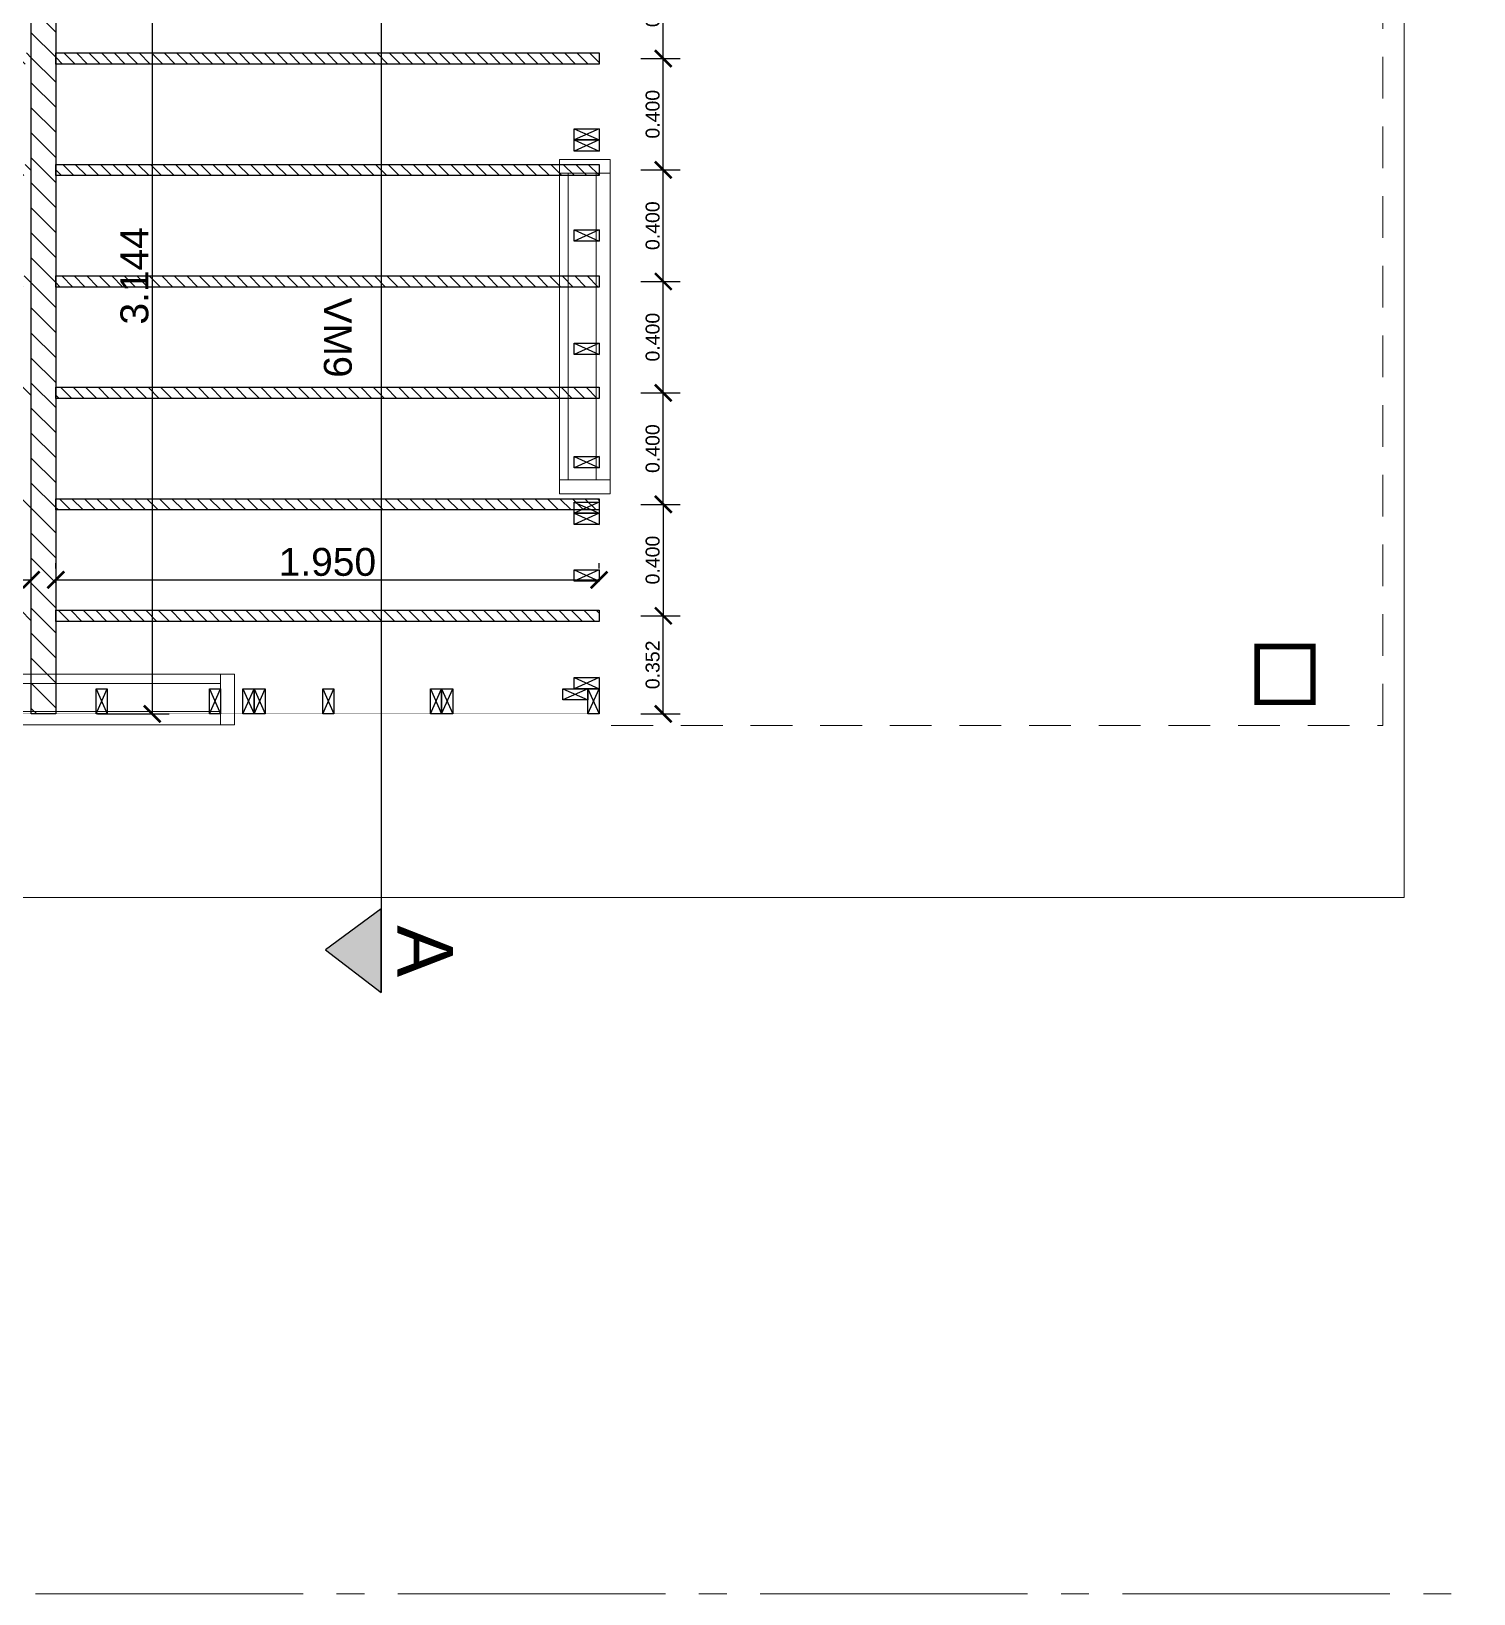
# Model space of a CAD drawing. Header units: millimetres. Extents: x 2924 to 6397, y 1555 to 1704.
# Drawn here: x 3226.31 to 3231.48, y 1555.58 to 1561.19 of the extents above; entities that cross this region are included whole.
import ezdxf

# ---------------------------------------------------------------- set-up
doc = ezdxf.new("R2010")
doc.units = ezdxf.units.MM
doc.header["$PDMODE"] = 35
for name, pattern in [('ACAD_ISO04W100', [30, 24, -3, 0, -3]), ('CONTINUA', [200, 100, 100]), ('DASHED', [0.75, 0.5, -0.25])]:
    doc.linetypes.add(name, pattern=pattern)
doc.layers.get('Defpoints').update_dxf_attribs({"color": 230})
for name, color, linetype in [('EJES', 8, 'Continuous'), ('P0-CARPINTERIAS', 7, 'Continuous'), ('P0-MUROS', 7, 'Continuous'), ('P0-PANEL', 7, 'Continuous'), ('P0-PROYECCION', 7, 'Continuous'), ('P0-SOLADOS', 7, 'Continuous'), ('PT-MUROS', 7, 'Continuous')]:
    doc.layers.add(name, color=color, linetype=linetype)
doc.styles.add('Arial10', font='arial.ttf', dxfattribs={"height": 0.1})
doc.styles.get("Standard").update_dxf_attribs({"font": 'arial.ttf'})
doc.dimstyles.new('COTA-1-50', dxfattribs={"dimtxt": 0.1, "dimasz": 0.06, "dimexe": 0.06, "dimexo": 0.15, "dimgap": 0.0125, "dimtad": 1, "dimzin": 0, "dimdsep": 46, "dimtxsty": 'Arial10', "dimblk1": 'ARCHTICK', "dimblk2": 'ARCHTICK', "dimsah": 1, "dimcen": 0.09, "dimclrd": 7, "dimclre": 7, "dimclrt": 7, "dimazin": 0, "dimtfac": 1, "dimtofl": 0, "dimtmove": 2, "dimatfit": 3, "dimldrblk": 'ARCHTICK', "dimfxl": 1, "dimtolj": 1, "dimtzin": 0, "dimarcsym": 0})

# ---------------------------------------------------------------- blocks, each defined once
blk = doc.blocks.new('A$Cebfddf67')
at = {"color": 0, "const_width": 0.0003}
blk.add_lwpolyline([(0.09, 0), (0, 0), (0, 2.44), (0.09, 2.44)], close=True, dxfattribs=at)
at = {"color": 0}
for points in [[(0, 2.4), (0, 2.44), (0.09, 2.44), (0.09, 2.4), (0, 2.4), (0.09, 2.44), (0.09, 2.4), (0, 2.44)], [(0, 2.0133), (0, 2.0533), (0.09, 2.0533), (0.09, 2.0133), (0, 2.0133), (0.09, 2.0533), (0.09, 2.0133), (0, 2.0533)], [(0, 1.7667), (0, 1.8067), (0.09, 1.8067), (0.09, 1.7667), (0, 1.7667), (0.09, 1.8067), (0.09, 1.7667), (0, 1.8067)], [(0, 1.7267), (0, 1.7667), (0.09, 1.7667), (0.09, 1.7267), (0, 1.7267), (0.09, 1.7667), (0.09, 1.7267), (0, 1.7667)], [(0, 0.4267), (0, 0.4667), (0.09, 0.4667), (0.09, 0.4267), (0, 0.4267), (0.09, 0.4667), (0.09, 0.4267), (0, 0.4667)], [(0, 0.3867), (0, 0.4267), (0.09, 0.4267), (0.09, 0.3867), (0, 0.3867), (0.09, 0.4267), (0.09, 0.3867), (0, 0.4267)], [(0, 0), (0, 0.04), (0.09, 0.04), (0.09, 0), (0, 0), (0.09, 0.04), (0.09, 0), (0, 0.04)]]:
    blk.add_lwpolyline(points, dxfattribs=at)
at = {"color": 8}
for points in [[(0, 1.6067), (0, 1.6467), (0.09, 1.6467), (0.09, 1.6067), (0, 1.6067), (0.09, 1.6467), (0.09, 1.6067), (0, 1.6467)], [(0, 1.2), (0, 1.24), (0.09, 1.24), (0.09, 1.2), (0, 1.2), (0.09, 1.24), (0.09, 1.2), (0, 1.24)], [(0, 0.7933), (0, 0.8333), (0.09, 0.8333), (0.09, 0.7933), (0, 0.7933), (0.09, 0.8333), (0.09, 0.7933), (0, 0.8333)]]:
    blk.add_lwpolyline(points, dxfattribs=at)
blk = doc.blocks.new('A$C12c60659')
at = {"color": 0, "const_width": 0.0003}
blk.add_lwpolyline([(0.09, -0.002), (0, -0.002), (0, 0.563), (0.09, 0.563)], close=True, dxfattribs=at)
at = {"color": 0}
for points in [[(0, 0.523), (0, 0.563), (0.09, 0.563), (0.09, 0.523), (0, 0.523), (0.09, 0.563), (0.09, 0.523), (0, 0.563)], [(0, 0.523), (0.04, 0.523), (0.04, 0.433), (0, 0.433), (0, 0.523), (0.04, 0.433), (0, 0.433), (0.04, 0.523)], [(0, -0.002), (0, 0.038), (0.09, 0.038), (0.09, -0.002), (0, -0.002), (0.09, 0.038), (0.09, -0.002), (0, 0.038)]]:
    blk.add_lwpolyline(points, dxfattribs=at)
blk = doc.blocks.new('A$Ce5a903bd')
at = {"color": 0, "const_width": 0.0003}
blk.add_lwpolyline([(2.44, 0.09), (0, 0.09), (0, 0), (2.44, 0)], close=True, dxfattribs=at)
at = {"color": 0}
for points in [[(0, 0.09), (0.04, 0.09), (0.04, 0), (0, 0), (0, 0.09), (0.04, 0), (0, 0), (0.04, 0.09)], [(0.43, 0.09), (0.47, 0.09), (0.47, 0), (0.43, 0), (0.43, 0.09), (0.47, 0), (0.43, 0), (0.47, 0.09)], [(0.47, 0.09), (0.51, 0.09), (0.51, 0), (0.47, 0), (0.47, 0.09), (0.51, 0), (0.47, 0), (0.51, 0.09)], [(1.77, 0.09), (1.81, 0.09), (1.81, 0), (1.77, 0), (1.77, 0.09), (1.81, 0), (1.77, 0), (1.81, 0.09)], [(1.81, 0.09), (1.85, 0.09), (1.85, 0), (1.81, 0), (1.81, 0.09), (1.85, 0), (1.81, 0), (1.85, 0.09)], [(2.0133, 0.09), (2.0533, 0.09), (2.0533, 0), (2.0133, 0), (2.0133, 0.09), (2.0533, 0), (2.0133, 0), (2.0533, 0.09)], [(2.4, 0.09), (2.44, 0.09), (2.44, 0), (2.4, 0), (2.4, 0.09), (2.44, 0), (2.4, 0), (2.44, 0.09)]]:
    blk.add_lwpolyline(points, dxfattribs=at)
at = {"color": 8}
for points in [[(0.7933, 0.09), (0.8333, 0.09), (0.8333, 0), (0.7933, 0), (0.7933, 0.09), (0.8333, 0), (0.7933, 0), (0.8333, 0.09)], [(1.2, 0.09), (1.24, 0.09), (1.24, 0), (1.2, 0), (1.2, 0.09), (1.24, 0), (1.2, 0), (1.24, 0.09)], [(1.6067, 0.09), (1.6467, 0.09), (1.6467, 0), (1.6067, 0), (1.6067, 0.09), (1.6467, 0), (1.6067, 0), (1.6467, 0.09)]]:
    blk.add_lwpolyline(points, dxfattribs=at)
blk = doc.blocks.new('_ARCHTICK')
at = {"color": 0, "linetype": 'ByBlock', "const_width": 0.15}
blk.add_lwpolyline([(-0.5, -0.5), (0.5, 0.5)], dxfattribs=at)
blk = doc.blocks.new('*D361')
at = {"layer": 'Defpoints', "color": 0, "transparency": 16777216}
for p in [(3226.3072, 1559.2224), (3224.4815, 1559.1132), (3226.3072, 1559.1132)]:
    blk.add_point(p, dxfattribs=at)
at = {"layer": 'PT-MUROS', "color": 7, "lineweight": -2, "transparency": 16777216}
for p, q in [((3224.4815, 1559.2632), (3224.4815, 1559.2824)), ((3226.3072, 1559.2632), (3226.3072, 1559.2824)), ((3224.4815, 1559.2224), (3226.3072, 1559.2224))]:
    blk.add_line(p, q, dxfattribs=at)
at = {"layer": 'PT-MUROS', "color": 7, "lineweight": -2, "transparency": 16777216, "xscale": 0.06, "yscale": 0.06, "zscale": 0.06, "rotation": 180}
blk.add_blockref('_ARCHTICK', (3224.4815, 1559.2224), dxfattribs=at)
at = {"layer": 'PT-MUROS', "color": 7, "lineweight": -2, "transparency": 16777216, "xscale": 0.06, "yscale": 0.06, "zscale": 0.06}
blk.add_blockref('_ARCHTICK', (3226.3072, 1559.2224), dxfattribs=at)
at = {"layer": 'PT-MUROS', "color": 7, "transparency": 16777216, "insert": (3225.3944, 1559.286), "char_height": 0.1, "attachment_point": 5, "style": 'Arial10'}
blk.add_mtext('\\A1;1.826', dxfattribs=at)
blk = doc.blocks.new('*D362')
at = {"layer": 'Defpoints', "color": 0, "transparency": 16777216}
for p in [(3228.345, 1559.2224), (3226.3952, 1559.1132), (3228.345, 1559.1132)]:
    blk.add_point(p, dxfattribs=at)
at = {"layer": 'PT-MUROS', "color": 7, "lineweight": -2, "transparency": 16777216}
for p, q in [((3226.3952, 1559.2632), (3226.3952, 1559.2824)), ((3228.345, 1559.2632), (3228.345, 1559.2824)), ((3226.3952, 1559.2224), (3228.345, 1559.2224))]:
    blk.add_line(p, q, dxfattribs=at)
at = {"layer": 'PT-MUROS', "color": 7, "lineweight": -2, "transparency": 16777216, "xscale": 0.06, "yscale": 0.06, "zscale": 0.06, "rotation": 180}
blk.add_blockref('_ARCHTICK', (3226.3952, 1559.2224), dxfattribs=at)
at = {"layer": 'PT-MUROS', "color": 7, "lineweight": -2, "transparency": 16777216, "xscale": 0.06, "yscale": 0.06, "zscale": 0.06}
blk.add_blockref('_ARCHTICK', (3228.345, 1559.2224), dxfattribs=at)
at = {"layer": 'PT-MUROS', "color": 7, "transparency": 16777216, "insert": (3227.3701, 1559.286), "char_height": 0.1, "attachment_point": 5, "style": 'Arial10'}
blk.add_mtext('\\A1;1.950', dxfattribs=at)
blk = doc.blocks.new('*D364')
at = {"layer": 'Defpoints', "color": 0, "transparency": 16777216}
for p in [(3226.3952, 1561.8852), (3226.3952, 1558.7413), (3226.7416, 1558.7413)]:
    blk.add_point(p, dxfattribs=at)
at = {"layer": 'PT-MUROS', "color": 7, "lineweight": -2, "transparency": 16777216}
for p, q in [((3226.5452, 1561.8852), (3226.8016, 1561.8852)), ((3226.7416, 1561.8852), (3226.7416, 1558.7413)), ((3226.5452, 1558.7413), (3226.8016, 1558.7413))]:
    blk.add_line(p, q, dxfattribs=at)
at = {"layer": 'PT-MUROS', "color": 7, "lineweight": -2, "transparency": 16777216, "xscale": 0.06, "yscale": 0.06, "zscale": 0.06}
for p, rotation in [((3226.7416, 1561.8852), 90), ((3226.7416, 1558.7413), 270)]:
    blk.add_blockref('_ARCHTICK', p, dxfattribs=dict(at, rotation=rotation))
at = {"layer": 'PT-MUROS', "color": 7, "transparency": 16777216, "insert": (3226.678, 1560.3132), "char_height": 0.1, "attachment_point": 5, "rotation": 90, "style": 'Arial10'}
blk.add_mtext('\\A1;3.144', dxfattribs=at)
blk = doc.blocks.new('*D375')
at = {"layer": 'Defpoints', "color": 0, "transparency": 16777216}
for p in [(3228.345, 1559.0932), (3228.5754, 1559.0932), (3228.345, 1558.7413)]:
    blk.add_point(p, dxfattribs=at)
at = {"layer": 'PT-MUROS', "color": 7, "lineweight": -2, "transparency": 16777216}
for p, q in [((3228.495, 1559.0932), (3228.6354, 1559.0932)), ((3228.5754, 1558.7413), (3228.5754, 1559.0932)), ((3228.495, 1558.7413), (3228.6354, 1558.7413))]:
    blk.add_line(p, q, dxfattribs=at)
at = {"layer": 'PT-MUROS', "color": 7, "lineweight": -2, "transparency": 16777216, "xscale": 0.06, "yscale": 0.06, "zscale": 0.06}
for p, rotation in [((3228.5754, 1559.0932), 90), ((3228.5754, 1558.7413), 270)]:
    blk.add_blockref('_ARCHTICK', p, dxfattribs=dict(at, rotation=rotation))
at = {"layer": 'PT-MUROS', "color": 7, "transparency": 16777216, "insert": (3228.5373, 1558.9172), "char_height": 0.05, "attachment_point": 5, "rotation": 90}
blk.add_mtext('\\A1;0.352', dxfattribs=at)
blk = doc.blocks.new('*D376')
at = {"layer": 'Defpoints', "color": 0, "transparency": 16777216}
for p in [(3228.345, 1559.4932), (3228.345, 1559.0932), (3228.5754, 1559.0932)]:
    blk.add_point(p, dxfattribs=at)
at = {"layer": 'PT-MUROS', "color": 7, "lineweight": -2, "transparency": 16777216}
for p, q in [((3228.495, 1559.4932), (3228.6354, 1559.4932)), ((3228.5754, 1559.4932), (3228.5754, 1559.0932)), ((3228.495, 1559.0932), (3228.6354, 1559.0932))]:
    blk.add_line(p, q, dxfattribs=at)
at = {"layer": 'PT-MUROS', "color": 7, "lineweight": -2, "transparency": 16777216, "xscale": 0.06, "yscale": 0.06, "zscale": 0.06}
for p, rotation in [((3228.5754, 1559.4932), 90), ((3228.5754, 1559.0932), 270)]:
    blk.add_blockref('_ARCHTICK', p, dxfattribs=dict(at, rotation=rotation))
at = {"layer": 'PT-MUROS', "color": 7, "transparency": 16777216, "insert": (3228.5373, 1559.2932), "char_height": 0.05, "attachment_point": 5, "rotation": 90}
blk.add_mtext('\\A1;0.400', dxfattribs=at)
blk = doc.blocks.new('*D377')
at = {"layer": 'Defpoints', "color": 0, "transparency": 16777216}
for p in [(3228.345, 1559.8932), (3228.5754, 1559.8932), (3228.345, 1559.4932)]:
    blk.add_point(p, dxfattribs=at)
at = {"layer": 'PT-MUROS', "color": 7, "lineweight": -2, "transparency": 16777216}
for p, q in [((3228.495, 1559.8932), (3228.6354, 1559.8932)), ((3228.5754, 1559.4932), (3228.5754, 1559.8932)), ((3228.495, 1559.4932), (3228.6354, 1559.4932))]:
    blk.add_line(p, q, dxfattribs=at)
at = {"layer": 'PT-MUROS', "color": 7, "lineweight": -2, "transparency": 16777216, "xscale": 0.06, "yscale": 0.06, "zscale": 0.06}
for p, rotation in [((3228.5754, 1559.8932), 90), ((3228.5754, 1559.4932), 270)]:
    blk.add_blockref('_ARCHTICK', p, dxfattribs=dict(at, rotation=rotation))
at = {"layer": 'PT-MUROS', "color": 7, "transparency": 16777216, "insert": (3228.5373, 1559.6932), "char_height": 0.05, "attachment_point": 5, "rotation": 90}
blk.add_mtext('\\A1;0.400', dxfattribs=at)
blk = doc.blocks.new('*D378')
at = {"layer": 'Defpoints', "color": 0, "transparency": 16777216}
for p in [(3228.345, 1560.2932), (3228.5754, 1560.2932), (3228.345, 1559.8932)]:
    blk.add_point(p, dxfattribs=at)
at = {"layer": 'PT-MUROS', "color": 7, "lineweight": -2, "transparency": 16777216}
for p, q in [((3228.495, 1560.2932), (3228.6354, 1560.2932)), ((3228.5754, 1559.8932), (3228.5754, 1560.2932)), ((3228.495, 1559.8932), (3228.6354, 1559.8932))]:
    blk.add_line(p, q, dxfattribs=at)
at = {"layer": 'PT-MUROS', "color": 7, "lineweight": -2, "transparency": 16777216, "xscale": 0.06, "yscale": 0.06, "zscale": 0.06}
for p, rotation in [((3228.5754, 1560.2932), 90), ((3228.5754, 1559.8932), 270)]:
    blk.add_blockref('_ARCHTICK', p, dxfattribs=dict(at, rotation=rotation))
at = {"layer": 'PT-MUROS', "color": 7, "transparency": 16777216, "insert": (3228.5373, 1560.0932), "char_height": 0.05, "attachment_point": 5, "rotation": 90}
blk.add_mtext('\\A1;0.400', dxfattribs=at)
blk = doc.blocks.new('*D367')
at = {"layer": 'Defpoints', "color": 0, "transparency": 16777216}
for p in [(3228.345, 1560.6932), (3228.5754, 1560.6932), (3228.345, 1560.2932)]:
    blk.add_point(p, dxfattribs=at)
at = {"layer": 'PT-MUROS', "color": 7, "lineweight": -2, "transparency": 16777216}
for p, q in [((3228.495, 1560.6932), (3228.6354, 1560.6932)), ((3228.5754, 1560.2932), (3228.5754, 1560.6932)), ((3228.495, 1560.2932), (3228.6354, 1560.2932))]:
    blk.add_line(p, q, dxfattribs=at)
at = {"layer": 'PT-MUROS', "color": 7, "lineweight": -2, "transparency": 16777216, "xscale": 0.06, "yscale": 0.06, "zscale": 0.06}
for p, rotation in [((3228.5754, 1560.6932), 90), ((3228.5754, 1560.2932), 270)]:
    blk.add_blockref('_ARCHTICK', p, dxfattribs=dict(at, rotation=rotation))
at = {"layer": 'PT-MUROS', "color": 7, "transparency": 16777216, "insert": (3228.5373, 1560.4932), "char_height": 0.05, "attachment_point": 5, "rotation": 90}
blk.add_mtext('\\A1;0.400', dxfattribs=at)
blk = doc.blocks.new('*D368')
at = {"layer": 'Defpoints', "color": 0, "transparency": 16777216}
for p in [(3228.345, 1561.0932), (3228.5754, 1561.0932), (3228.345, 1560.6932)]:
    blk.add_point(p, dxfattribs=at)
at = {"layer": 'PT-MUROS', "color": 7, "lineweight": -2, "transparency": 16777216}
for p, q in [((3228.495, 1561.0932), (3228.6354, 1561.0932)), ((3228.5754, 1560.6932), (3228.5754, 1561.0932)), ((3228.495, 1560.6932), (3228.6354, 1560.6932))]:
    blk.add_line(p, q, dxfattribs=at)
at = {"layer": 'PT-MUROS', "color": 7, "lineweight": -2, "transparency": 16777216, "xscale": 0.06, "yscale": 0.06, "zscale": 0.06}
for p, rotation in [((3228.5754, 1561.0932), 90), ((3228.5754, 1560.6932), 270)]:
    blk.add_blockref('_ARCHTICK', p, dxfattribs=dict(at, rotation=rotation))
at = {"layer": 'PT-MUROS', "color": 7, "transparency": 16777216, "insert": (3228.5373, 1560.8932), "char_height": 0.05, "attachment_point": 5, "rotation": 90}
blk.add_mtext('\\A1;0.400', dxfattribs=at)
blk = doc.blocks.new('*D369')
at = {"layer": 'Defpoints', "color": 0, "transparency": 16777216}
for p in [(3228.345, 1561.4932), (3228.5754, 1561.4932), (3228.345, 1561.0932)]:
    blk.add_point(p, dxfattribs=at)
at = {"layer": 'PT-MUROS', "color": 7, "lineweight": -2, "transparency": 16777216}
for p, q in [((3228.495, 1561.4932), (3228.6354, 1561.4932)), ((3228.5754, 1561.0932), (3228.5754, 1561.4932)), ((3228.495, 1561.0932), (3228.6354, 1561.0932))]:
    blk.add_line(p, q, dxfattribs=at)
at = {"layer": 'PT-MUROS', "color": 7, "lineweight": -2, "transparency": 16777216, "xscale": 0.06, "yscale": 0.06, "zscale": 0.06}
for p, rotation in [((3228.5754, 1561.4932), 90), ((3228.5754, 1561.0932), 270)]:
    blk.add_blockref('_ARCHTICK', p, dxfattribs=dict(at, rotation=rotation))
at = {"layer": 'PT-MUROS', "color": 7, "transparency": 16777216, "insert": (3228.5373, 1561.2932), "char_height": 0.05, "attachment_point": 5, "rotation": 90}
blk.add_mtext('\\A1;0.400', dxfattribs=at)

msp = doc.modelspace()

# ---------------------------------------------------------------- hatches: boundary and pattern name
at = {"layer": 'PT-MUROS', "true_color": 0xcc2427}
h = msp.add_hatch(color=242, dxfattribs=at)
h.dxf.hatch_style = 1
h.paths.add_polyline_path([(3227.3632, 1566.5867), (3227.5632, 1566.4336), (3227.5632, 1566.7336)])
h.paths.add_polyline_path([(3227.3632, 1557.8944), (3227.5632, 1557.7413), (3227.5632, 1558.0413)])
at = {"layer": 'PT-MUROS'}
h = msp.add_hatch(dxfattribs=at)
h.set_pattern_fill('ANSI31', color=4, scale=0.01, angle=-90)
h.set_pattern_definition([(315, (1600.023862, 4649.005712), (0.0224506403, 0.0224506403), [])])
h.paths.add_polyline_path([(3228.345, 1559.1132), (3228.345, 1559.0732), (3226.3952, 1559.0732), (3226.3952, 1559.1132)])
h.paths.add_polyline_path([(3228.345, 1559.5132), (3228.345, 1559.4732), (3226.3952, 1559.4732), (3226.3952, 1559.5132)])
h.paths.add_polyline_path([(3228.345, 1559.9132), (3228.345, 1559.8732), (3226.3952, 1559.8732), (3226.3952, 1559.9132)])
h.paths.add_polyline_path([(3228.345, 1560.3132), (3228.345, 1560.2732), (3226.3952, 1560.2732), (3226.3952, 1560.3132)])
h.paths.add_polyline_path([(3228.345, 1560.7132), (3228.345, 1560.6732), (3226.3952, 1560.6732), (3226.3952, 1560.7132)])
h.paths.add_polyline_path([(3228.345, 1561.1132), (3228.345, 1561.0732), (3226.3952, 1561.0732), (3226.3952, 1561.1132)])
h.paths.add_polyline_path([(3228.345, 1561.5132), (3228.345, 1561.4732), (3226.3952, 1561.4732), (3226.3952, 1561.5132)])
h.paths.add_polyline_path([(3228.345, 1563.6012), (3228.345, 1563.5612), (3226.3952, 1563.5612), (3226.3952, 1563.6012)])
h.paths.add_polyline_path([(3228.345, 1563.2012), (3228.345, 1563.1612), (3226.3952, 1563.1612), (3226.3952, 1563.2012)])
h.paths.add_polyline_path([(3228.345, 1562.8012), (3228.345, 1562.7612), (3226.3952, 1562.7612), (3226.3952, 1562.8012)])
h.paths.add_polyline_path([(3228.345, 1562.4012), (3228.345, 1562.3612), (3226.3952, 1562.3612), (3226.3952, 1562.4012)])
h.paths.add_polyline_path([(3228.345, 1565.2012), (3228.345, 1565.1612), (3226.3952, 1565.1612), (3226.3952, 1565.2012)])
h.paths.add_polyline_path([(3228.345, 1564.8012), (3228.345, 1564.7612), (3226.3952, 1564.7612), (3226.3952, 1564.8012)])
h.paths.add_polyline_path([(3228.345, 1564.4012), (3228.345, 1564.3612), (3226.3952, 1564.3612), (3226.3952, 1564.4012)])
h.paths.add_polyline_path([(3228.345, 1564.0012), (3228.345, 1563.9612), (3226.3952, 1563.9612), (3226.3952, 1564.0012)])
h.paths.add_polyline_path([(3228.345, 1565.4336), (3228.345, 1565.3936), (3226.3952, 1565.3936), (3226.3952, 1565.4336)])
h.paths.add_polyline_path([(3226.3072, 1564.8012), (3226.3072, 1564.7612), (3224.4815, 1564.7612), (3224.4815, 1564.8012)])
h.paths.add_polyline_path([(3226.3072, 1564.4012), (3226.3072, 1564.3612), (3224.4815, 1564.3612), (3224.4815, 1564.4012)])
h.paths.add_polyline_path([(3226.3072, 1564.0012), (3226.3072, 1563.9612), (3224.4815, 1563.9612), (3224.4815, 1564.0012)])
h.paths.add_polyline_path([(3226.3072, 1563.6012), (3226.3072, 1563.5612), (3224.4815, 1563.5612), (3224.4815, 1563.6012)])
h.paths.add_polyline_path([(3226.3072, 1563.2012), (3226.3072, 1563.1612), (3224.4815, 1563.1612), (3224.4815, 1563.2012)])
h.paths.add_polyline_path([(3226.3072, 1562.8012), (3226.3072, 1562.7612), (3224.4815, 1562.7612), (3224.4815, 1562.8012)])
h.paths.add_polyline_path([(3226.3072, 1562.4012), (3226.3072, 1562.3612), (3224.4815, 1562.3612), (3224.4815, 1562.4012)])
h.paths.add_polyline_path([(3226.3072, 1565.4336), (3226.3072, 1565.3936), (3224.4815, 1565.3936), (3224.4815, 1565.4336)])
h.paths.add_polyline_path([(3226.3072, 1565.2012), (3226.3072, 1565.1612), (3224.4815, 1565.1612), (3224.4815, 1565.2012)])
h.paths.add_polyline_path([(3224.3935, 1563.6012), (3224.3935, 1563.5612), (3222.4077, 1563.5612), (3222.4077, 1563.6012)])
h.paths.add_polyline_path([(3224.3935, 1563.2012), (3224.3935, 1563.1612), (3222.4077, 1563.1612), (3222.4077, 1563.2012)])
h.paths.add_polyline_path([(3224.3935, 1562.8012), (3224.3935, 1562.7612), (3222.4077, 1562.7612), (3222.4077, 1562.8012)])
h.paths.add_polyline_path([(3224.3935, 1562.4012), (3224.3935, 1562.3612), (3222.4077, 1562.3612), (3222.4077, 1562.4012)])
h.paths.add_polyline_path([(3224.3935, 1564.4012), (3224.3935, 1564.3612), (3222.2, 1564.3612), (3222.2, 1564.4012)])
h.paths.add_polyline_path([(3224.3935, 1564.0012), (3224.3935, 1563.9612), (3222.2, 1563.9612), (3222.2, 1564.0012)])
h.paths.add_polyline_path([(3224.3935, 1565.4336), (3224.3935, 1565.3936), (3222.2, 1565.3935), (3222.2, 1565.4335)])
h.paths.add_polyline_path([(3224.3935, 1565.2012), (3224.3935, 1565.1612), (3222.2, 1565.1612), (3222.2, 1565.2012)])
h.paths.add_polyline_path([(3224.3935, 1564.8012), (3224.3935, 1564.7612), (3222.2, 1564.7612), (3222.2, 1564.8012)])
h.paths.add_polyline_path([(3222.3197, 1562.4011), (3222.3197, 1562.3611), (3221.1755, 1562.3611), (3221.1755, 1562.4011)])
h.paths.add_polyline_path([(3222.3197, 1563.6011), (3222.3197, 1563.5611), (3221.1755, 1563.5611), (3221.1755, 1563.6011)])
h.paths.add_polyline_path([(3222.3197, 1563.2011), (3222.3197, 1563.1611), (3221.1755, 1563.1611), (3221.1755, 1563.2011)])
h.paths.add_polyline_path([(3222.3197, 1562.8011), (3222.3197, 1562.7611), (3221.1755, 1562.7611), (3221.1755, 1562.8011)])
h.paths.add_polyline_path([(3222.3197, 1563.7838), (3222.3197, 1563.7438), (3221.1755, 1563.7438), (3221.1755, 1563.7838)])
h.paths.add_polyline_path([(3222.3197, 1560.3131), (3222.3197, 1560.2731), (3220.37, 1560.2731), (3220.37, 1560.3131)])
h.paths.add_polyline_path([(3222.3197, 1560.7131), (3222.3197, 1560.6731), (3220.37, 1560.6731), (3220.37, 1560.7131)])
h.paths.add_polyline_path([(3222.3197, 1561.1131), (3222.3197, 1561.0731), (3220.37, 1561.0731), (3220.37, 1561.1131)])
h.paths.add_polyline_path([(3222.3197, 1561.5131), (3222.3197, 1561.4731), (3220.37, 1561.4731), (3220.37, 1561.5131)])
h.paths.add_polyline_path([(3222.3197, 1559.5131), (3222.3197, 1559.4731), (3220.37, 1559.4731), (3220.37, 1559.5131)])
h.paths.add_polyline_path([(3222.3197, 1559.9131), (3222.3197, 1559.8731), (3220.37, 1559.8731), (3220.37, 1559.9131)])
h.paths.add_polyline_path([(3222.3197, 1559.1131), (3222.3197, 1559.0731), (3220.37, 1559.0731), (3220.37, 1559.1131)])
h.paths.add_polyline_path([(3224.3935, 1559.1132), (3224.3935, 1559.0732), (3222.4077, 1559.0732), (3222.4077, 1559.1132)])
h.paths.add_polyline_path([(3224.3934, 1561.5132), (3224.3934, 1561.4732), (3222.4077, 1561.4732), (3222.4077, 1561.5132)])
h.paths.add_polyline_path([(3224.3935, 1561.1132), (3224.3935, 1561.0732), (3222.4077, 1561.0732), (3222.4077, 1561.1132)])
h.paths.add_polyline_path([(3224.3935, 1560.7132), (3224.3935, 1560.6732), (3222.4077, 1560.6732), (3222.4077, 1560.7132)])
h.paths.add_polyline_path([(3224.3935, 1560.3132), (3224.3935, 1560.2732), (3222.4077, 1560.2732), (3222.4077, 1560.3132)])
h.paths.add_polyline_path([(3224.3935, 1559.9132), (3224.3935, 1559.8732), (3222.4077, 1559.8732), (3222.4077, 1559.9132)])
h.paths.add_polyline_path([(3224.3935, 1559.5132), (3224.3935, 1559.4732), (3222.4077, 1559.4732), (3222.4077, 1559.5132)])
h.paths.add_polyline_path([(3226.3072, 1559.1132), (3226.3072, 1559.0732), (3224.4815, 1559.0732), (3224.4815, 1559.1132)])
h.paths.add_polyline_path([(3226.3072, 1561.5132), (3226.3072, 1561.4732), (3224.4815, 1561.4732), (3224.4815, 1561.5132)])
h.paths.add_polyline_path([(3226.3072, 1561.1132), (3226.3072, 1561.0732), (3224.4815, 1561.0732), (3224.4815, 1561.1132)])
h.paths.add_polyline_path([(3226.3072, 1560.7132), (3226.3072, 1560.6732), (3224.4815, 1560.6732), (3224.4815, 1560.7132)])
h.paths.add_polyline_path([(3226.3072, 1560.3132), (3226.3072, 1560.2732), (3224.4815, 1560.2732), (3224.4815, 1560.3132)])
h.paths.add_polyline_path([(3226.3072, 1559.9132), (3226.3072, 1559.8732), (3224.4815, 1559.8732), (3224.4815, 1559.9132)])
h.paths.add_polyline_path([(3226.3072, 1559.5132), (3226.3072, 1559.4732), (3224.4815, 1559.4732), (3224.4815, 1559.5132)])
h = msp.add_hatch(dxfattribs=at)
h.set_pattern_fill('ANSI31', color=3, scale=0.02, angle=-90)
h.set_pattern_definition([(315, (1600.02386, 4649.00571), (0.0449012806, 0.0449012806), [])])
h.paths.add_polyline_path([(3226.3952, 1561.8852), (3226.3952, 1558.7413), (3226.3072, 1558.7413), (3226.3072, 1561.8852)])

# ---------------------------------------------------------------- linework, layer by layer
at = {"layer": 'EJES', "color": 8, "linetype": 'ACAD_ISO04W100', "lineweight": 0, "ltscale": 0.04}
msp.add_lwpolyline([(3244.183, 1555.5836), (3211.8517, 1555.5836)], dxfattribs=at)
at = {"layer": 'P0-CARPINTERIAS', "color": 8, "linetype": 'CONTINUA', "lineweight": 0}
for points in [[(3228.3844, 1559.5313), (3228.3844, 1560.7313), (3228.2024, 1560.7313), (3228.2025, 1559.5313), (3228.3844, 1559.5313), (3228.3844, 1559.5813), (3228.2024, 1559.5813), (3228.2024, 1560.6813), (3228.3844, 1560.6813), (3228.3344, 1560.6813), (3228.3344, 1559.5813), (3228.2344, 1559.5813), (3228.2344, 1560.6813)], [(3225.8367, 1558.7019), (3227.0367, 1558.7019), (3227.0367, 1558.8839), (3225.8367, 1558.8839), (3225.8367, 1558.7019), (3225.8867, 1558.7019), (3225.8867, 1558.8839), (3226.9867, 1558.8839), (3226.9867, 1558.7019), (3226.9867, 1558.7499), (3225.8867, 1558.7499), (3225.8867, 1558.8499), (3226.9867, 1558.8499)]]:
    msp.add_lwpolyline(points, dxfattribs=at)
at = {"layer": 'P0-MUROS', "color": 8, "lineweight": 0, "const_width": 0.02}
msp.add_lwpolyline([(3230.907, 1558.7828), (3230.707, 1558.7828), (3230.707, 1558.9828), (3230.907, 1558.9828)], close=True, dxfattribs=at)
at = {"layer": 'P0-PROYECCION', "color": 8, "linetype": 'DASHED', "lineweight": 0, "ltscale": 0.3}
msp.add_lwpolyline([(3228.3885, 1558.6996), (3231.157, 1558.6996), (3231.157, 1565.4336), (3230.907, 1565.4336)], dxfattribs=at)
at = {"layer": 'P0-SOLADOS', "color": 8, "lineweight": 0}
msp.add_lwpolyline([(3231.057, 1565.5835), (3231.2345, 1565.5836), (3231.2345, 1558.0828), (3214.1955, 1558.0828), (3214.1955, 1555.5836)], dxfattribs=at)
at = {"layer": 'PT-MUROS'}
for points in [[(3227.5632, 1566.7336), (3227.5632, 1557.7413)], [(3227.3632, 1557.8944), (3227.5632, 1557.7413), (3227.5632, 1558.0413), (3227.3632, 1557.8944)]]:
    msp.add_lwpolyline(points, dxfattribs=at)
at = {"layer": 'PT-MUROS', "color": 3}
msp.add_lwpolyline([(3226.3952, 1561.8852), (3226.3952, 1558.7413), (3226.3072, 1558.7413), (3226.3072, 1561.8852)], close=True, dxfattribs=at)
at = {"layer": 'PT-MUROS', "color": 4}
for points in [[(3228.345, 1561.1132), (3228.345, 1561.0732), (3226.3952, 1561.0732), (3226.3952, 1561.1132)], [(3228.345, 1560.7132), (3228.345, 1560.6732), (3226.3952, 1560.6732), (3226.3952, 1560.7132)], [(3228.345, 1560.3132), (3228.345, 1560.2732), (3226.3952, 1560.2732), (3226.3952, 1560.3132)], [(3228.345, 1559.9132), (3228.345, 1559.8732), (3226.3952, 1559.8732), (3226.3952, 1559.9132)], [(3228.345, 1559.5132), (3228.345, 1559.4732), (3226.3952, 1559.4732), (3226.3952, 1559.5132)], [(3228.345, 1559.1132), (3228.345, 1559.0732), (3226.3952, 1559.0732), (3226.3952, 1559.1132)]]:
    msp.add_lwpolyline(points, close=True, dxfattribs=at)

# ---------------------------------------------------------------- block references
at = {"layer": 'P0-PANEL', "color": 8, "lineweight": 0, "rotation": 270}
for name, p in [('A$Ce5a903bd', (3228.255, 1561.2713)), ('A$Cebfddf67', (3225.34, 1558.8313)), ('A$C12c60659', (3227.782, 1558.8313))]:
    msp.add_blockref(name, p, dxfattribs=at)

# ---------------------------------------------------------------- texts
at = {"layer": 'PT-MUROS', "color": 4, "insert": (3227.4574, 1560.2352), "char_height": 0.1, "attachment_point": 1, "rotation": 270}
msp.add_mtext_dynamic_manual_height_columns('VM9', width=0.308735, gutter_width=12.5, heights=[0], dxfattribs=at)
at = {"layer": 'PT-MUROS', "color": 7, "insert": (3227.8208, 1557.9827), "char_height": 0.2, "attachment_point": 1, "rotation": 270}
msp.add_mtext_dynamic_manual_height_columns('A', width=0.110478, gutter_width=12.5, heights=[0], dxfattribs=at)

# ---------------------------------------------------------------- dimensions: what is measured, and where the dimension line sits
at = {"layer": 'PT-MUROS'}
for base, p1, p2, override, picture, middle in [((3226.7416, 1558.7413), (3226.3952, 1561.8852), (3226.3952, 1558.7413), {"dimdec": 3, "dimfxl": 0.2, "dimarcsym": 1}, '*D364', (3226.678, 1560.3132)), ((3228.5754, 1561.4932), (3228.345, 1561.0932), (3228.345, 1561.4932), {"dimtxt": 0.05, "dimdec": 3, "dimtxsty": 'Standard', "dimfxl": 0.2, "dimarcsym": 1}, '*D369', (3228.5373, 1561.2932)), ((3228.5754, 1561.0932), (3228.345, 1560.6932), (3228.345, 1561.0932), {"dimtxt": 0.05, "dimdec": 3, "dimtxsty": 'Standard', "dimfxl": 0.2, "dimarcsym": 1}, '*D368', (3228.5373, 1560.8932)), ((3228.5754, 1560.6932), (3228.345, 1560.2932), (3228.345, 1560.6932), {"dimtxt": 0.05, "dimdec": 3, "dimtxsty": 'Standard', "dimfxl": 0.2, "dimarcsym": 1}, '*D367', (3228.5373, 1560.4932)), ((3228.5754, 1560.2932), (3228.345, 1559.8932), (3228.345, 1560.2932), {"dimtxt": 0.05, "dimdec": 3, "dimtxsty": 'Standard', "dimfxl": 0.2, "dimarcsym": 1}, '*D378', (3228.5373, 1560.0932)), ((3228.5754, 1559.8932), (3228.345, 1559.4932), (3228.345, 1559.8932), {"dimtxt": 0.05, "dimdec": 3, "dimtxsty": 'Standard', "dimfxl": 0.2, "dimarcsym": 1}, '*D377', (3228.5373, 1559.6932)), ((3228.5754, 1559.0932), (3228.345, 1559.4932), (3228.345, 1559.0932), {"dimtxt": 0.05, "dimdec": 3, "dimtxsty": 'Standard', "dimfxl": 0.2, "dimarcsym": 1}, '*D376', (3228.5373, 1559.2932)), ((3228.5754, 1559.0932), (3228.345, 1558.7413), (3228.345, 1559.0932), {"dimtxt": 0.05, "dimdec": 3, "dimtxsty": 'Standard', "dimfxl": 0.2, "dimarcsym": 1}, '*D375', (3228.5373, 1558.9172))]:
    dim = msp.add_linear_dim(base=base, p1=p1, p2=p2, angle=270, dimstyle='COTA-1-50', override=override, dxfattribs=at)
    dim.commit()
    dim.dimension.update_dxf_attribs({"geometry": picture, "text_midpoint": middle})
for base, p1, p2, picture, middle in [((3226.3072, 1559.2224), (3224.4815, 1559.1132), (3226.3072, 1559.1132), '*D361', (3225.3944, 1559.286)), ((3228.345, 1559.2224), (3226.3952, 1559.1132), (3228.345, 1559.1132), '*D362', (3227.3701, 1559.286))]:
    dim = msp.add_linear_dim(base=base, p1=p1, p2=p2, dimstyle='COTA-1-50', override={"dimdec": 3, "dimfxl": 0.2, "dimarcsym": 1}, dxfattribs=at)
    dim.commit()
    dim.dimension.update_dxf_attribs({"geometry": picture, "text_midpoint": middle})

doc.saveas('drawing.dxf')
